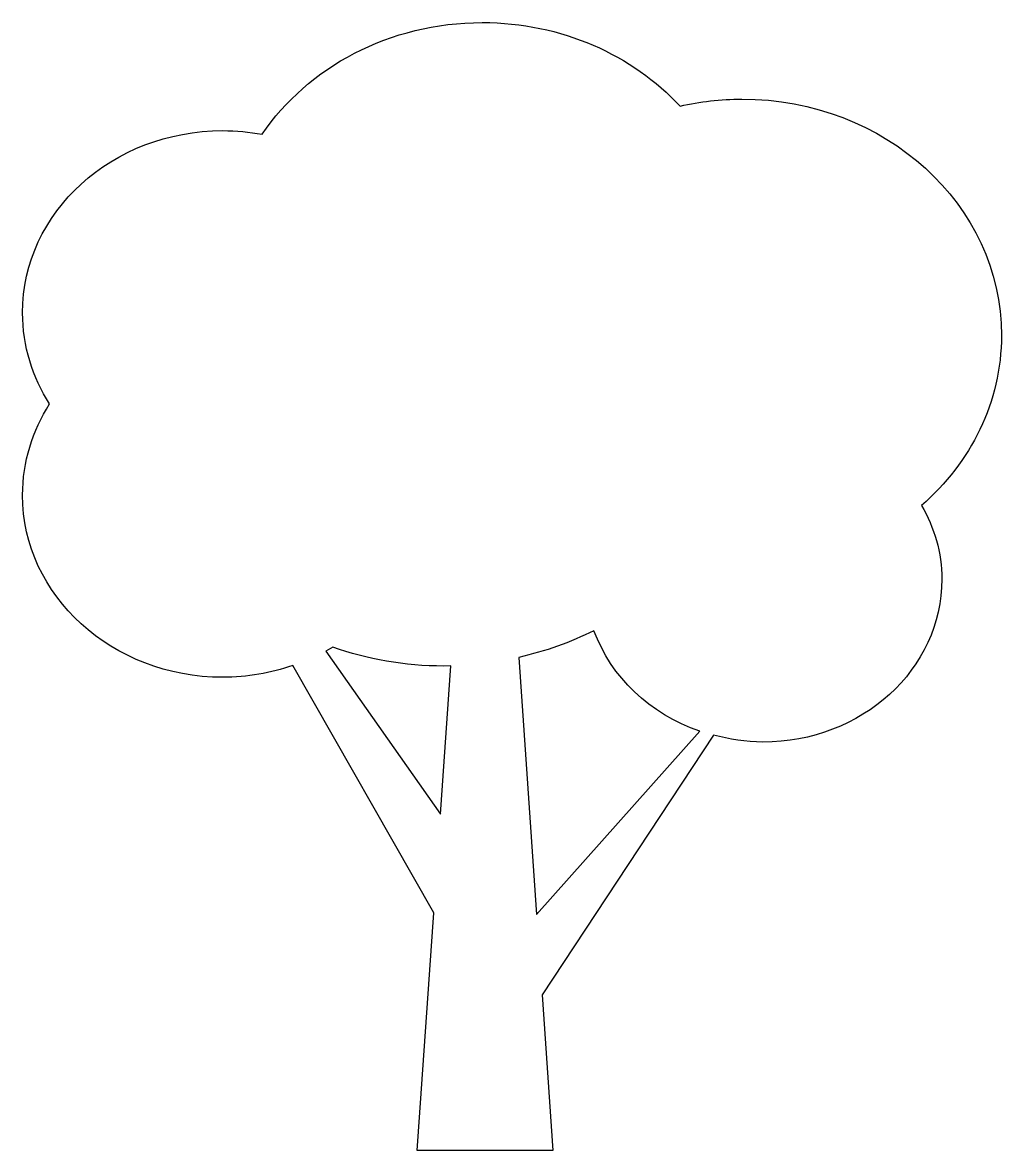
# Model space of a CAD drawing. Header units: centimetres. Extents: x -9.1 to 9.1, y -10.5 to 10.4.
import ezdxf

# ---------------------------------------------------------------- set-up
doc = ezdxf.new("R2010")
doc.units = ezdxf.units.CM
doc.header["$MEASUREMENT"] = 0
doc.layers.add('Layer 1', color=7, linetype='Continuous')

msp = doc.modelspace()

# ---------------------------------------------------------------- linework, layer by layer
at = {"layer": 'Layer 1'}
for points, knots in [([(9.08375, 4.63791), (9.08375, 7.0607), (6.92586, 9.02396), (4.26587, 9.02396), (4.26587, 9.02396), (3.87074, 9.02396), (3.48739, 8.97546), (3.12065, 8.89376), (3.12065, 8.89376), (2.2366, 9.84092), (0.92048, 10.44422), (-0.552, 10.44422), (-0.552, 10.44422), (-2.27806, 10.44422), (-3.78764, 9.61422), (-4.63854, 8.37145), (-4.63854, 8.37145), (-4.87455, 8.41426), (-5.11804, 8.43741), (-5.3685, 8.43741), (-5.3685, 8.43741), (-7.41987, 8.43743), (-9.08375, 6.92335), (-9.08375, 5.05502), (-9.08375, 5.05502), (-9.08375, 4.43777), (-8.89804, 3.86125), (-8.58234, 3.36359), (-8.58234, 3.36359), (-8.89807, 2.86522), (-9.08325, 2.28938), (-9.08325, 1.67256), (-9.08325, 1.67256), (-9.08304, -0.19558), (-7.41929, -1.71043), (-5.36792, -1.71043), (-5.36792, -1.71043), (-4.90969, -1.71043), (-4.47492, -1.63108), (-4.06966, -1.49334), (-4.06966, -1.49334), (-4.06966, -1.49334), (-1.45304, -6.08325), (-1.45304, -6.08325), (-1.45304, -6.08325), (-1.45304, -6.08325), (-1.75824, -10.49332), (-1.75824, -10.49332), (-1.75824, -10.49332), (-1.75824, -10.49332), (0.75959, -10.49332), (0.75959, -10.49332), (0.75959, -10.49332), (0.75959, -10.49332), (0.56015, -7.60306), (0.56015, -7.60306), (0.56015, -7.60306), (0.56015, -7.60306), (3.74052, -2.78198), (3.74052, -2.78198), (3.74052, -2.78198), (4.03307, -2.85887), (4.337, -2.91364), (4.65669, -2.91364), (4.65669, -2.91364), (6.49184, -2.91364), (7.97864, -1.55937), (7.97864, 0.11134), (7.97864, 0.11134), (7.97864, 0.60667), (7.83648, 1.06725), (7.60298, 1.48003), (7.60298, 1.48003), (8.51363, 2.27801), (9.08375, 3.39624), (9.08375, 4.63791)], [0, 0, 0, 0, 0.05, 0.05, 0.05, 0.05, 0.1, 0.1, 0.1, 0.1, 0.15, 0.15, 0.15, 0.15, 0.2, 0.2, 0.2, 0.2, 0.25, 0.25, 0.25, 0.25, 0.3, 0.3, 0.3, 0.3, 0.35, 0.35, 0.35, 0.35, 0.4, 0.4, 0.4, 0.4, 0.45, 0.45, 0.45, 0.45, 0.5, 0.5, 0.5, 0.5, 0.55, 0.55, 0.55, 0.55, 0.6, 0.6, 0.6, 0.6, 0.65, 0.65, 0.65, 0.65, 0.7, 0.7, 0.7, 0.7, 0.75, 0.75, 0.75, 0.75, 0.8, 0.8, 0.8, 0.8, 0.85, 0.85, 0.85, 0.85, 0.9, 0.9, 0.9, 0.9, 1, 1, 1, 1]), ([(0.45688, -6.11412), (0.45688, -6.11412), (0.12726, -1.33974), (0.12726, -1.33974), (0.12726, -1.33974), (0.61923, -1.22769), (1.08804, -1.06288), (1.52095, -0.8446), (1.52095, -0.8446), (1.83755, -1.70473), (2.55679, -2.39008), (3.4849, -2.7097), (3.4849, -2.7097), (3.4849, -2.7097), (0.45688, -6.11412), (0.45688, -6.11412), (0.45688, -6.11412), (0.45688, -6.11412), (0.45688, -6.11412), (0.45688, -6.11412)], [0, 0, 0, 0, 0.16666667, 0.16666667, 0.16666667, 0.16666667, 0.33333333, 0.33333333, 0.33333333, 0.33333333, 0.5, 0.5, 0.5, 0.5, 0.66666667, 0.66666667, 0.66666667, 0.66666667, 1, 1, 1, 1]), ([(-3.45281, -1.222), (-3.45281, -1.222), (-3.32457, -1.15085), (-3.32457, -1.15085), (-3.32457, -1.15085), (-2.68457, -1.37363), (-1.99422, -1.50156), (-1.26799, -1.50156), (-1.26799, -1.50156), (-1.26799, -1.50156), (-1.13527, -1.4946), (-1.13527, -1.4946), (-1.13527, -1.4946), (-1.13527, -1.4946), (-1.32704, -4.25325), (-1.32704, -4.25325), (-1.32704, -4.25325), (-1.32704, -4.25325), (-3.45281, -1.222), (-3.45281, -1.222), (-3.45281, -1.222), (-3.45281, -1.222), (-3.45281, -1.222), (-3.45281, -1.222)], [0, 0, 0, 0, 0.14285714, 0.14285714, 0.14285714, 0.14285714, 0.28571429, 0.28571429, 0.28571429, 0.28571429, 0.42857143, 0.42857143, 0.42857143, 0.42857143, 0.57142857, 0.57142857, 0.57142857, 0.57142857, 0.71428571, 0.71428571, 0.71428571, 0.71428571, 1, 1, 1, 1])]:
    msp.add_open_spline(points, degree=3, knots=knots, dxfattribs=at)

doc.saveas('drawing.dxf')
